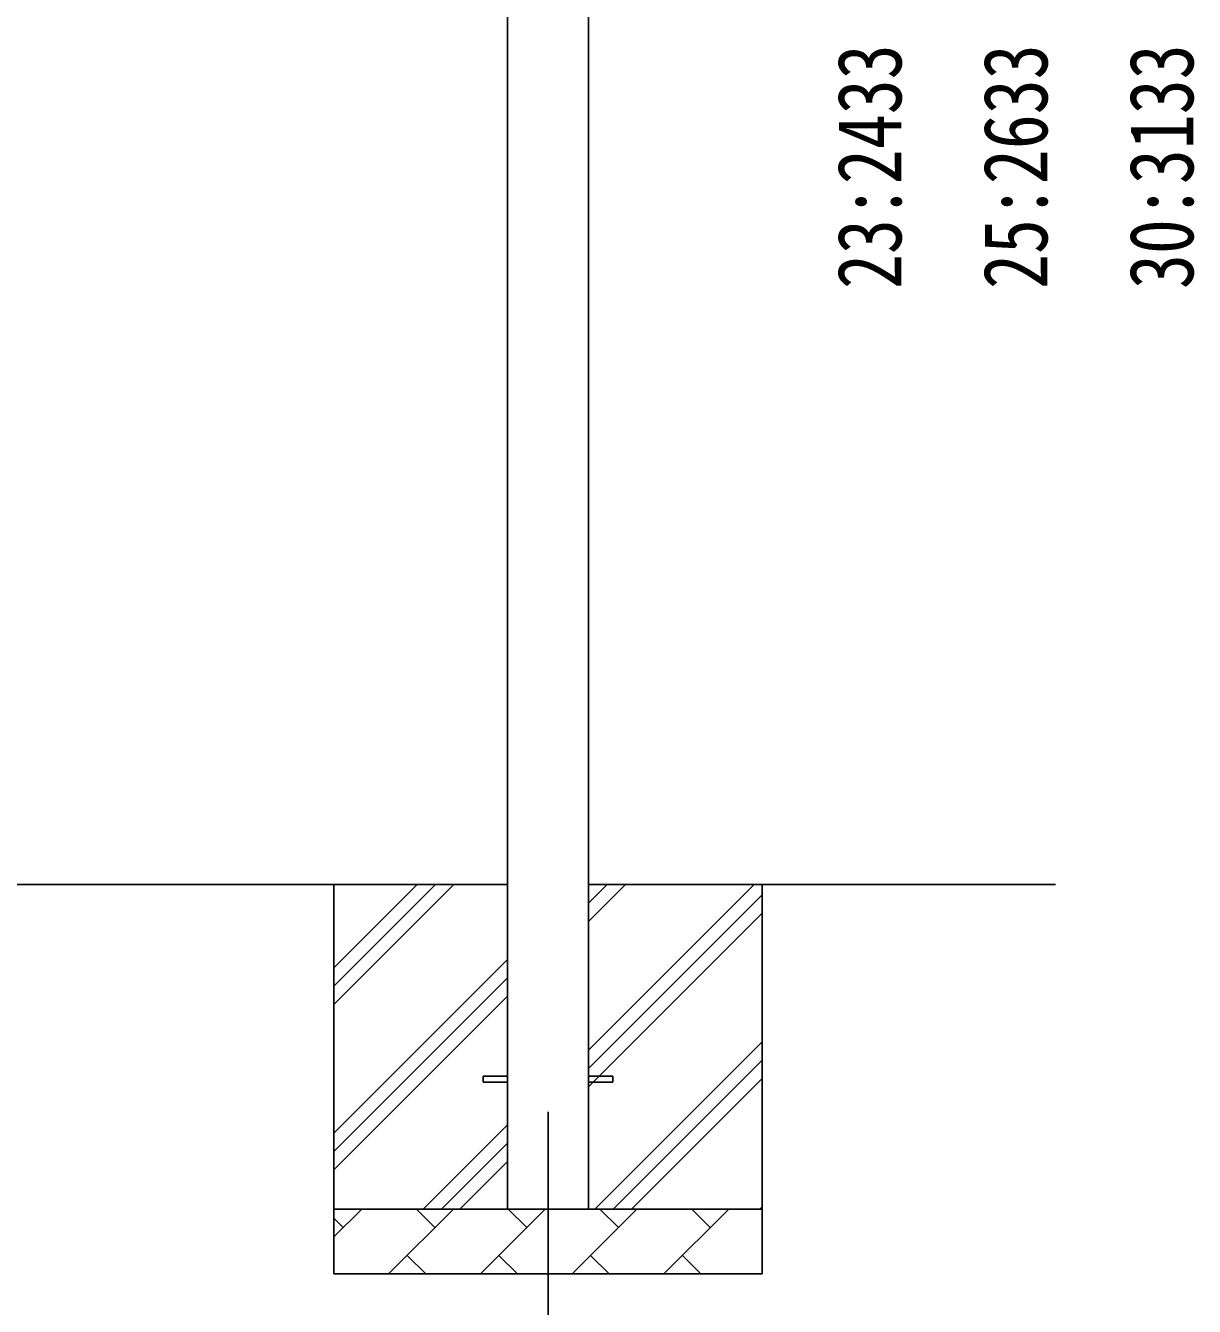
# Model space of a CAD drawing. Units: millimetres, scale not verified. Extents: x -12615 to 12615, y -8910 to 8910.
# Drawn here: x 1415 to 3217, y -5632 to -3659 of the extents above; entities that cross this region are included whole.
import ezdxf
from ezdxf.enums import TextEntityAlignment as Align

# ---------------------------------------------------------------- set-up
doc = ezdxf.new("R2010")
doc.units = ezdxf.units.MM
doc.header["$LTSCALE"] = 40
for name, color, linetype in [('0-3_YKK_12', 2, 'Continuous'), ('0-4_YKK_13', 4, 'Continuous'), ('0-5_YKK_A1', 4, 'Continuous'), ('0-6_YKK_D', 6, 'Continuous')]:
    doc.layers.add(name, color=color, linetype=linetype)
doc.styles.add('ＭＳ ゴシック', font='')
doc.styles.get('ＭＳ ゴシック').set_extended_font_data('MS Gothic')

msp = doc.modelspace()

# ---------------------------------------------------------------- linework, layer by layer
at = {"layer": '0-3_YKK_12'}
msp.add_line((2220.64, -5332.18), (2220.64, -5832.18), dxfattribs=at)
at = {"layer": '0-4_YKK_13'}
for p, q in [((2120.64, -5277.68), (2158.14, -5277.68)), ((2120.64, -5286.68), (2120.64, -5277.68)), ((2120.64, -5286.68), (2158.14, -5286.68)), ((2283.14, -5277.68), (2320.64, -5277.68)), ((2283.14, -5286.68), (2320.64, -5286.68)), ((2320.64, -5286.68), (2320.64, -5277.68))]:
    msp.add_line(p, q, dxfattribs=at)
at = {"layer": '0-5_YKK_A1'}
for p, q in [((2158.14, -2552.18), (2158.14, -5482.18)), ((2283.14, -5482.18), (2283.14, -2552.18)), ((2158.14, -4982.18), (283.14, -4982.18)), ((1890.64, -4982.18), (1890.64, -5582.18)), ((1890.64, -5167.23), (2075.69, -4982.18)), ((1890.64, -5138.95), (2047.41, -4982.18)), ((1890.64, -5110.67), (2019.12, -4982.18)), ((3003, -4982.18), (2283.14, -4982.18)), ((2283.14, -5237.28), (2538.24, -4982.18)), ((2283.14, -5039.29), (2340.25, -4982.18)), ((2283.14, -5011.01), (2311.96, -4982.18)), ((2550.64, -4982.18), (2550.64, -5582.18)), ((2283.14, -5265.57), (2550.64, -4998.07)), ((2283.14, -5293.85), (2550.64, -5026.35)), ((1890.64, -5365.22), (2158.14, -5097.72)), ((1890.64, -5393.51), (2158.14, -5126.01)), ((1890.64, -5421.79), (2158.14, -5154.29)), ((2292.8, -5482.18), (2550.64, -5224.34)), ((2321.08, -5482.18), (2550.64, -5252.62)), ((2349.37, -5482.18), (2550.64, -5280.91)), ((2028.24, -5482.18), (2158.14, -5352.28)), ((2056.52, -5482.18), (2158.14, -5380.57)), ((2084.81, -5482.18), (2158.14, -5408.85)), ((1890.64, -5482.18), (2550.64, -5482.18)), ((1890.64, -5525.08), (1933.53, -5482.18)), ((1974.95, -5582.18), (2074.95, -5482.18)), ((2046.4, -5510.74), (2017.85, -5482.18)), ((2116.38, -5582.18), (2216.38, -5482.18)), ((2187.82, -5510.74), (2159.27, -5482.18)), ((2257.8, -5582.18), (2357.8, -5482.18)), ((2329.24, -5510.74), (2300.69, -5482.18)), ((2399.22, -5582.18), (2499.22, -5482.18)), ((2470.67, -5510.74), (2442.11, -5482.18)), ((2547.36, -5482.18), (2550.64, -5478.9)), ((1904.98, -5510.74), (1890.64, -5496.4)), ((2003.51, -5553.63), (2032.06, -5582.18)), ((2144.93, -5553.63), (2173.48, -5582.18)), ((2286.35, -5553.63), (2314.9, -5582.18)), ((2427.77, -5553.63), (2456.33, -5582.18)), ((2550.64, -5582.18), (1890.64, -5582.18))]:
    msp.add_line(p, q, dxfattribs=at)

# ---------------------------------------------------------------- texts
at = {"layer": '0-6_YKK_D', "style": 'ＭＳ ゴシック', "width": 0.8}
for s, p in [('23:2433', (2795.15, -4064.48)), ('25:2633', (3020.15, -4064.48)), ('30:3133', (3245.15, -4064.48))]:
    msp.add_text(s, height=98.97, rotation=90, dxfattribs=at).set_placement(p, align=Align.BOTTOM_LEFT)

doc.saveas('drawing.dxf')
